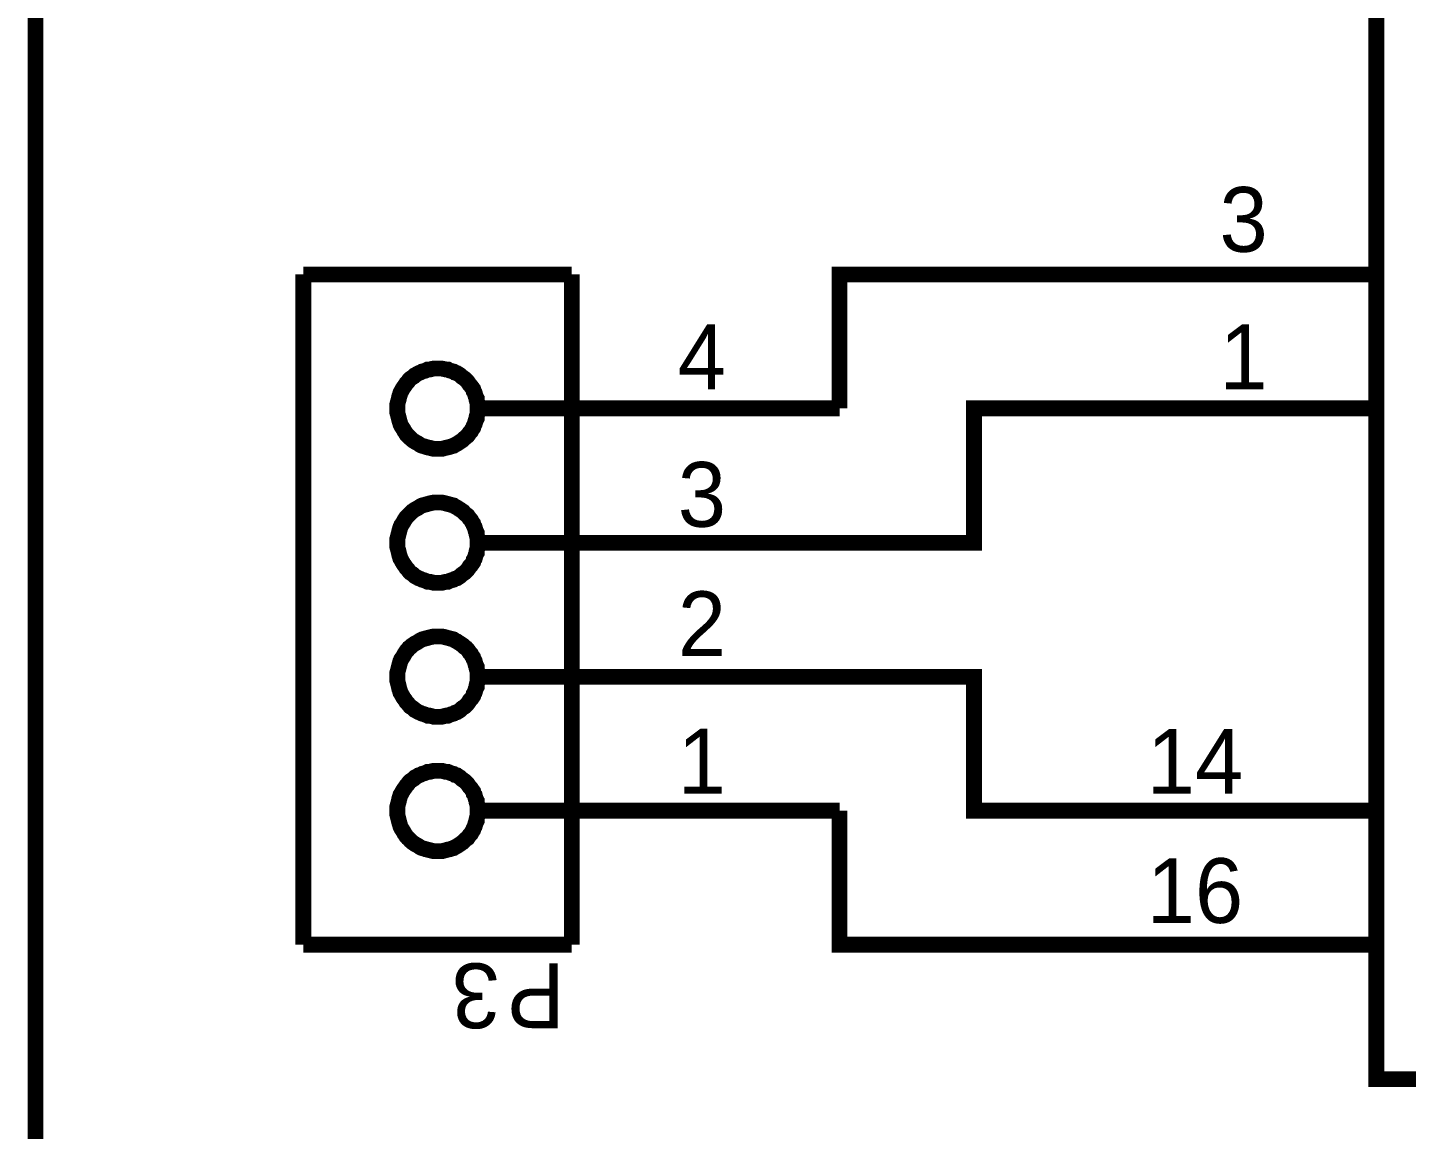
# Model space of a CAD drawing. Header units: millimetres. Extents: x 0 to 11.5, y 0 to 7.6.
# Drawn here: x 4.195 to 5.223, y 4.062 to 4.884 of the extents above; entities that cross this region are included whole.
import ezdxf

# ---------------------------------------------------------------- set-up
doc = ezdxf.new("R2010")
doc.units = ezdxf.units.MM
doc.header["$MEASUREMENT"] = 0
doc.layers.add('Sheet', color=255, linetype='Continuous')

msp = doc.modelspace()

# ---------------------------------------------------------------- linework, layer by layer
at = {"layer": 'Sheet'}
for points, const_width in [([(5.2005, 5.7), (6.2, 5.7), (6.2, 4.0997), (5.2005, 4.0997), (5.2005, 5.7)], 0.0118), ([(5.2005, 5.7), (5.2005, 4.0997), (6.2, 4.0997), (6.2, 5.7), (5.2005, 5.7), (5.2005, 5.7)], 0.0039)]:
    msp.add_lwpolyline(points, close=True, dxfattribs=dict(at, const_width=const_width))
for points, const_width in [([(5.7002, 2.5997), (5.7002, 2.3), (4.2006, 2.3), (4.2006, 5.4998), (4.8002, 5.4998)], 0.0118), ([(4.6005, 4.6999), (4.4003, 4.6999)], 0.0118), ([(4.4003, 4.6999), (4.4003, 4.2)], 0.0118), ([(4.6005, 4.2), (4.6005, 4.6999)], 0.0118), ([(5.0003, 4.6999), (4.8002, 4.6999), (4.8002, 4.6)], 0.0118), ([(5.2005, 4.6999), (5.0003, 4.6999)], 0.0118), ([(4.4704, 4.6), (4.4704, 4.6015), (4.4704, 4.603), (4.4708, 4.6045), (4.4712, 4.606), (4.4716, 4.6075), (4.4719, 4.609), (4.4723, 4.6101), (4.4727, 4.6116), (4.4734, 4.6128), (4.4742, 4.6143), (4.4749, 4.6154), (4.4757, 4.6165), (4.4765, 4.6177), (4.4772, 4.6188), (4.4783, 4.6199), (4.4791, 4.6211), (4.4802, 4.6222), (4.4814, 4.623), (4.4825, 4.6237), (4.4836, 4.6248), (4.4851, 4.6256), (4.4863, 4.6263), (4.4874, 4.6267), (4.4889, 4.6275), (4.4904, 4.6279), (4.4915, 4.6282), (4.493, 4.629), (4.4945, 4.629), (4.4961, 4.6294), (4.4976, 4.6297), (4.4991, 4.6297), (4.5006, 4.6297)], 0.0118), ([(4.4704, 4.6), (4.4704, 4.6015), (4.4704, 4.603), (4.4708, 4.6045), (4.4712, 4.606), (4.4716, 4.6075), (4.4719, 4.609), (4.4723, 4.6101), (4.4727, 4.6116), (4.4734, 4.6128), (4.4742, 4.6143), (4.4749, 4.6154), (4.4757, 4.6165), (4.4765, 4.6177), (4.4772, 4.6188), (4.4783, 4.6199), (4.4791, 4.6211), (4.4802, 4.6222), (4.4814, 4.623), (4.4825, 4.6237), (4.4836, 4.6248), (4.4851, 4.6256), (4.4863, 4.6263), (4.4874, 4.6267), (4.4889, 4.6275), (4.4904, 4.6279), (4.4915, 4.6282), (4.493, 4.629), (4.4945, 4.629), (4.4961, 4.6294), (4.4976, 4.6297), (4.4991, 4.6297), (4.5006, 4.6297)], 0.0039), ([(4.5006, 4.6297), (4.5006, 4.6297)], 0.0118), ([(4.5006, 4.6297), (4.5021, 4.6297), (4.5036, 4.6297), (4.5051, 4.6294), (4.5066, 4.629), (4.5081, 4.629), (4.5096, 4.6282), (4.5107, 4.6279), (4.5123, 4.6275), (4.5134, 4.6267), (4.5149, 4.6263), (4.516, 4.6256), (4.5172, 4.6248), (4.5183, 4.6237), (4.5194, 4.623), (4.5205, 4.6222), (4.5217, 4.6211), (4.5228, 4.6199), (4.5236, 4.6188), (4.5243, 4.6177), (4.5254, 4.6165), (4.5262, 4.6154), (4.527, 4.6143), (4.5273, 4.6128), (4.5281, 4.6116), (4.5285, 4.6101), (4.5288, 4.609), (4.5296, 4.6075), (4.5296, 4.606), (4.53, 4.6045), (4.5303, 4.603), (4.5303, 4.6015), (4.5303, 4.6)], 0.0118), ([(4.5006, 4.6297), (4.5006, 4.6297)], 0.0039), ([(4.5006, 4.6297), (4.5021, 4.6297), (4.5036, 4.6297), (4.5051, 4.6294), (4.5066, 4.629), (4.5081, 4.629), (4.5096, 4.6282), (4.5107, 4.6279), (4.5123, 4.6275), (4.5134, 4.6267), (4.5149, 4.6263), (4.516, 4.6256), (4.5172, 4.6248), (4.5183, 4.6237), (4.5194, 4.623), (4.5205, 4.6222), (4.5217, 4.6211), (4.5228, 4.6199), (4.5236, 4.6188), (4.5243, 4.6177), (4.5254, 4.6165), (4.5262, 4.6154), (4.527, 4.6143), (4.5273, 4.6128), (4.5281, 4.6116), (4.5285, 4.6101), (4.5288, 4.609), (4.5296, 4.6075), (4.5296, 4.606), (4.53, 4.6045), (4.5303, 4.603), (4.5303, 4.6015), (4.5303, 4.6)], 0.0039), ([(4.5006, 4.5698), (4.4991, 4.5698), (4.4976, 4.5698), (4.4961, 4.5702), (4.4945, 4.5706), (4.493, 4.5709), (4.4915, 4.5713), (4.4904, 4.5717), (4.4889, 4.5721), (4.4874, 4.5728), (4.4863, 4.5736), (4.4851, 4.5743), (4.4836, 4.5751), (4.4825, 4.5758), (4.4814, 4.5766), (4.4802, 4.5777), (4.4791, 4.5788), (4.4783, 4.5796), (4.4772, 4.5807), (4.4765, 4.5819), (4.4757, 4.583), (4.4749, 4.5845), (4.4742, 4.5856), (4.4734, 4.5868), (4.4727, 4.5883), (4.4723, 4.5898), (4.4719, 4.5909), (4.4716, 4.5924), (4.4712, 4.5939), (4.4708, 4.5954), (4.4704, 4.5969), (4.4704, 4.5985), (4.4704, 4.6)], 0.0118), ([(4.4704, 4.6), (4.4704, 4.6)], 0.0118), ([(4.5006, 4.5698), (4.4991, 4.5698), (4.4976, 4.5698), (4.4961, 4.5702), (4.4945, 4.5706), (4.493, 4.5709), (4.4915, 4.5713), (4.4904, 4.5717), (4.4889, 4.5721), (4.4874, 4.5728), (4.4863, 4.5736), (4.4851, 4.5743), (4.4836, 4.5751), (4.4825, 4.5758), (4.4814, 4.5766), (4.4802, 4.5777), (4.4791, 4.5788), (4.4783, 4.5796), (4.4772, 4.5807), (4.4765, 4.5819), (4.4757, 4.583), (4.4749, 4.5845), (4.4742, 4.5856), (4.4734, 4.5868), (4.4727, 4.5883), (4.4723, 4.5898), (4.4719, 4.5909), (4.4716, 4.5924), (4.4712, 4.5939), (4.4708, 4.5954), (4.4704, 4.5969), (4.4704, 4.5985), (4.4704, 4.6)], 0.0039), ([(4.4704, 4.6), (4.4704, 4.6)], 0.0039), ([(4.5303, 4.6), (4.5303, 4.5985), (4.5303, 4.5969), (4.53, 4.5954), (4.5296, 4.5939), (4.5296, 4.5924), (4.5288, 4.5909), (4.5285, 4.5898), (4.5281, 4.5883), (4.5273, 4.5868), (4.527, 4.5856), (4.5262, 4.5845), (4.5254, 4.583), (4.5243, 4.5819), (4.5236, 4.5807), (4.5228, 4.5796), (4.5217, 4.5788), (4.5205, 4.5777), (4.5194, 4.5766), (4.5183, 4.5758), (4.5172, 4.5751), (4.516, 4.5743), (4.5149, 4.5736), (4.5134, 4.5728), (4.5123, 4.5721), (4.5107, 4.5717), (4.5096, 4.5713), (4.5081, 4.5709), (4.5066, 4.5706), (4.5051, 4.5702), (4.5036, 4.5698), (4.5021, 4.5698), (4.5006, 4.5698)], 0.0118), ([(4.5303, 4.6), (4.5303, 4.5985), (4.5303, 4.5969), (4.53, 4.5954), (4.5296, 4.5939), (4.5296, 4.5924), (4.5288, 4.5909), (4.5285, 4.5898), (4.5281, 4.5883), (4.5273, 4.5868), (4.527, 4.5856), (4.5262, 4.5845), (4.5254, 4.583), (4.5243, 4.5819), (4.5236, 4.5807), (4.5228, 4.5796), (4.5217, 4.5788), (4.5205, 4.5777), (4.5194, 4.5766), (4.5183, 4.5758), (4.5172, 4.5751), (4.516, 4.5743), (4.5149, 4.5736), (4.5134, 4.5728), (4.5123, 4.5721), (4.5107, 4.5717), (4.5096, 4.5713), (4.5081, 4.5709), (4.5066, 4.5706), (4.5051, 4.5702), (4.5036, 4.5698), (4.5021, 4.5698), (4.5006, 4.5698)], 0.0039), ([(4.6005, 4.6), (4.5303, 4.6)], 0.0118), ([(4.5303, 4.6), (4.5303, 4.6), (4.5303, 4.6), (4.5303, 4.6), (4.5303, 4.6), (4.5303, 4.6), (4.5303, 4.6), (4.5303, 4.6), (4.5303, 4.6), (4.5303, 4.6), (4.5303, 4.6), (4.5303, 4.6), (4.5303, 4.6), (4.5303, 4.6), (4.5303, 4.6), (4.5303, 4.6), (4.5303, 4.6), (4.5303, 4.6), (4.5303, 4.6), (4.5303, 4.6), (4.5303, 4.6), (4.5303, 4.6), (4.5303, 4.6), (4.5303, 4.6), (4.5303, 4.6), (4.5303, 4.6), (4.5303, 4.6), (4.5303, 4.6), (4.5303, 4.6), (4.5303, 4.6), (4.5303, 4.6), (4.5303, 4.6), (4.5303, 4.6)], 0.0118), ([(4.5303, 4.6), (4.5303, 4.6)], 0.0118), ([(4.5303, 4.6), (4.5303, 4.6), (4.5303, 4.6), (4.5303, 4.6), (4.5303, 4.6), (4.5303, 4.6), (4.5303, 4.6), (4.5303, 4.6), (4.5303, 4.6), (4.5303, 4.6), (4.5303, 4.6), (4.5303, 4.6), (4.5303, 4.6), (4.5303, 4.6), (4.5303, 4.6), (4.5303, 4.6), (4.5303, 4.6), (4.5303, 4.6), (4.5303, 4.6), (4.5303, 4.6), (4.5303, 4.6), (4.5303, 4.6), (4.5303, 4.6), (4.5303, 4.6), (4.5303, 4.6), (4.5303, 4.6), (4.5303, 4.6), (4.5303, 4.6), (4.5303, 4.6), (4.5303, 4.6), (4.5303, 4.6), (4.5303, 4.6), (4.5303, 4.6)], 0.0039), ([(4.5303, 4.6), (4.5303, 4.6)], 0.0039), ([(4.6005, 4.6), (4.8002, 4.6)], 0.0118), ([(5.0003, 4.6), (4.9005, 4.6), (4.9005, 4.4997), (4.8002, 4.4997)], 0.0118), ([(5.2005, 4.6), (5.0003, 4.6)], 0.0118), ([(4.4704, 4.4997), (4.4704, 4.5012), (4.4704, 4.5027), (4.4708, 4.5042), (4.4712, 4.5057), (4.4716, 4.5072), (4.4719, 4.5087), (4.4723, 4.5099), (4.4727, 4.5114), (4.4734, 4.5129), (4.4742, 4.514), (4.4749, 4.5151), (4.4757, 4.5166), (4.4765, 4.5178), (4.4772, 4.5189), (4.4783, 4.52), (4.4791, 4.5208), (4.4802, 4.5219), (4.4814, 4.5231), (4.4825, 4.5238), (4.4836, 4.5246), (4.4851, 4.5253), (4.4863, 4.5261), (4.4874, 4.5268), (4.4889, 4.5276), (4.4904, 4.528), (4.4915, 4.5283), (4.493, 4.5287), (4.4945, 4.5291), (4.4961, 4.5295), (4.4976, 4.5298), (4.4991, 4.5298), (4.5006, 4.5298)], 0.0118), ([(4.5006, 4.5298), (4.5006, 4.5298)], 0.0118), ([(4.5006, 4.5298), (4.5021, 4.5298), (4.5036, 4.5298), (4.5051, 4.5295), (4.5066, 4.5291), (4.5081, 4.5287), (4.5096, 4.5283), (4.5107, 4.528), (4.5123, 4.5276), (4.5134, 4.5268), (4.5149, 4.5261), (4.516, 4.5253), (4.5172, 4.5246), (4.5183, 4.5238), (4.5194, 4.5231), (4.5205, 4.5219), (4.5217, 4.5208), (4.5228, 4.52), (4.5236, 4.5189), (4.5243, 4.5178), (4.5254, 4.5166), (4.5262, 4.5151), (4.527, 4.514), (4.5273, 4.5129), (4.5281, 4.5114), (4.5285, 4.5099), (4.5288, 4.5087), (4.5296, 4.5072), (4.5296, 4.5057), (4.53, 4.5042), (4.5303, 4.5027), (4.5303, 4.5012), (4.5303, 4.4997)], 0.0118), ([(4.4704, 4.4997), (4.4704, 4.5012), (4.4704, 4.5027), (4.4708, 4.5042), (4.4712, 4.5057), (4.4716, 4.5072), (4.4719, 4.5087), (4.4723, 4.5099), (4.4727, 4.5114), (4.4734, 4.5129), (4.4742, 4.514), (4.4749, 4.5151), (4.4757, 4.5166), (4.4765, 4.5178), (4.4772, 4.5189), (4.4783, 4.52), (4.4791, 4.5208), (4.4802, 4.5219), (4.4814, 4.5231), (4.4825, 4.5238), (4.4836, 4.5246), (4.4851, 4.5253), (4.4863, 4.5261), (4.4874, 4.5268), (4.4889, 4.5276), (4.4904, 4.528), (4.4915, 4.5283), (4.493, 4.5287), (4.4945, 4.5291), (4.4961, 4.5295), (4.4976, 4.5298), (4.4991, 4.5298), (4.5006, 4.5298)], 0.0039), ([(4.5006, 4.5298), (4.5006, 4.5298)], 0.0039), ([(4.5006, 4.5298), (4.5021, 4.5298), (4.5036, 4.5298), (4.5051, 4.5295), (4.5066, 4.5291), (4.5081, 4.5287), (4.5096, 4.5283), (4.5107, 4.528), (4.5123, 4.5276), (4.5134, 4.5268), (4.5149, 4.5261), (4.516, 4.5253), (4.5172, 4.5246), (4.5183, 4.5238), (4.5194, 4.5231), (4.5205, 4.5219), (4.5217, 4.5208), (4.5228, 4.52), (4.5236, 4.5189), (4.5243, 4.5178), (4.5254, 4.5166), (4.5262, 4.5151), (4.527, 4.514), (4.5273, 4.5129), (4.5281, 4.5114), (4.5285, 4.5099), (4.5288, 4.5087), (4.5296, 4.5072), (4.5296, 4.5057), (4.53, 4.5042), (4.5303, 4.5027), (4.5303, 4.5012), (4.5303, 4.4997)], 0.0039), ([(4.5006, 4.4699), (4.4991, 4.4699), (4.4976, 4.4699), (4.4961, 4.4703), (4.4945, 4.4707), (4.493, 4.4707), (4.4915, 4.4714), (4.4904, 4.4718), (4.4889, 4.4722), (4.4874, 4.4729), (4.4863, 4.4733), (4.4851, 4.474), (4.4836, 4.4748), (4.4825, 4.4759), (4.4814, 4.4767), (4.4802, 4.4774), (4.4791, 4.4786), (4.4783, 4.4797), (4.4772, 4.4808), (4.4765, 4.482), (4.4757, 4.4831), (4.4749, 4.4842), (4.4742, 4.4854), (4.4734, 4.4869), (4.4727, 4.488), (4.4723, 4.4895), (4.4719, 4.4906), (4.4716, 4.4921), (4.4712, 4.4937), (4.4708, 4.4952), (4.4704, 4.4967), (4.4704, 4.4982), (4.4704, 4.4997)], 0.0118), ([(4.4704, 4.4997), (4.4704, 4.4997)], 0.0118), ([(4.5303, 4.4997), (4.5303, 4.4982), (4.5303, 4.4967), (4.53, 4.4952), (4.5296, 4.4937), (4.5296, 4.4921), (4.5288, 4.4906), (4.5285, 4.4895), (4.5281, 4.488), (4.5273, 4.4869), (4.527, 4.4854), (4.5262, 4.4842), (4.5254, 4.4831), (4.5243, 4.482), (4.5236, 4.4808), (4.5228, 4.4797), (4.5217, 4.4786), (4.5205, 4.4774), (4.5194, 4.4767), (4.5183, 4.4759), (4.5172, 4.4748), (4.516, 4.474), (4.5149, 4.4733), (4.5134, 4.4729), (4.5123, 4.4722), (4.5107, 4.4718), (4.5096, 4.4714), (4.5081, 4.4707), (4.5066, 4.4707), (4.5051, 4.4703), (4.5036, 4.4699), (4.5021, 4.4699), (4.5006, 4.4699)], 0.0118), ([(4.6005, 4.4997), (4.5303, 4.4997)], 0.0118), ([(4.5303, 4.4997), (4.5303, 4.4997), (4.5303, 4.4997), (4.5303, 4.4997), (4.5303, 4.4997), (4.5303, 4.4997), (4.5303, 4.4997), (4.5303, 4.4997), (4.5303, 4.4997), (4.5303, 4.4997), (4.5303, 4.4997), (4.5303, 4.4997), (4.5303, 4.4997), (4.5303, 4.4997), (4.5303, 4.4997), (4.5303, 4.4997), (4.5303, 4.4997), (4.5303, 4.4997), (4.5303, 4.4997), (4.5303, 4.4997), (4.5303, 4.4997), (4.5303, 4.4997), (4.5303, 4.4997), (4.5303, 4.4997), (4.5303, 4.4997), (4.5303, 4.4997), (4.5303, 4.4997), (4.5303, 4.4997), (4.5303, 4.4997), (4.5303, 4.4997), (4.5303, 4.4997), (4.5303, 4.4997), (4.5303, 4.4997)], 0.0118), ([(4.5303, 4.4997), (4.5303, 4.4997)], 0.0118), ([(4.6005, 4.4997), (4.8002, 4.4997)], 0.0118), ([(4.5006, 4.4699), (4.4991, 4.4699), (4.4976, 4.4699), (4.4961, 4.4703), (4.4945, 4.4707), (4.493, 4.4707), (4.4915, 4.4714), (4.4904, 4.4718), (4.4889, 4.4722), (4.4874, 4.4729), (4.4863, 4.4733), (4.4851, 4.474), (4.4836, 4.4748), (4.4825, 4.4759), (4.4814, 4.4767), (4.4802, 4.4774), (4.4791, 4.4786), (4.4783, 4.4797), (4.4772, 4.4808), (4.4765, 4.482), (4.4757, 4.4831), (4.4749, 4.4842), (4.4742, 4.4854), (4.4734, 4.4869), (4.4727, 4.488), (4.4723, 4.4895), (4.4719, 4.4906), (4.4716, 4.4921), (4.4712, 4.4937), (4.4708, 4.4952), (4.4704, 4.4967), (4.4704, 4.4982), (4.4704, 4.4997)], 0.0039), ([(4.4704, 4.4997), (4.4704, 4.4997)], 0.0039), ([(4.5303, 4.4997), (4.5303, 4.4982), (4.5303, 4.4967), (4.53, 4.4952), (4.5296, 4.4937), (4.5296, 4.4921), (4.5288, 4.4906), (4.5285, 4.4895), (4.5281, 4.488), (4.5273, 4.4869), (4.527, 4.4854), (4.5262, 4.4842), (4.5254, 4.4831), (4.5243, 4.482), (4.5236, 4.4808), (4.5228, 4.4797), (4.5217, 4.4786), (4.5205, 4.4774), (4.5194, 4.4767), (4.5183, 4.4759), (4.5172, 4.4748), (4.516, 4.474), (4.5149, 4.4733), (4.5134, 4.4729), (4.5123, 4.4722), (4.5107, 4.4718), (4.5096, 4.4714), (4.5081, 4.4707), (4.5066, 4.4707), (4.5051, 4.4703), (4.5036, 4.4699), (4.5021, 4.4699), (4.5006, 4.4699)], 0.0039), ([(4.5303, 4.4997), (4.5303, 4.4997), (4.5303, 4.4997), (4.5303, 4.4997), (4.5303, 4.4997), (4.5303, 4.4997), (4.5303, 4.4997), (4.5303, 4.4997), (4.5303, 4.4997), (4.5303, 4.4997), (4.5303, 4.4997), (4.5303, 4.4997), (4.5303, 4.4997), (4.5303, 4.4997), (4.5303, 4.4997), (4.5303, 4.4997), (4.5303, 4.4997), (4.5303, 4.4997), (4.5303, 4.4997), (4.5303, 4.4997), (4.5303, 4.4997), (4.5303, 4.4997), (4.5303, 4.4997), (4.5303, 4.4997), (4.5303, 4.4997), (4.5303, 4.4997), (4.5303, 4.4997), (4.5303, 4.4997), (4.5303, 4.4997), (4.5303, 4.4997), (4.5303, 4.4997), (4.5303, 4.4997), (4.5303, 4.4997)], 0.0039), ([(4.5303, 4.4997), (4.5303, 4.4997)], 0.0039), ([(4.4704, 4.3998), (4.4704, 4.4013), (4.4704, 4.4028), (4.4708, 4.4043), (4.4712, 4.4058), (4.4716, 4.4073), (4.4719, 4.4088), (4.4723, 4.41), (4.4727, 4.4115), (4.4734, 4.413), (4.4742, 4.4141), (4.4749, 4.4152), (4.4757, 4.4167), (4.4765, 4.4179), (4.4772, 4.419), (4.4783, 4.4201), (4.4791, 4.4213), (4.4802, 4.422), (4.4814, 4.4232), (4.4825, 4.4239), (4.4836, 4.4247), (4.4851, 4.4254), (4.4863, 4.4262), (4.4874, 4.4269), (4.4889, 4.4277), (4.4904, 4.4281), (4.4915, 4.4284), (4.493, 4.4288), (4.4945, 4.4292), (4.4961, 4.4296), (4.4976, 4.4299), (4.4991, 4.4299), (4.5006, 4.4299)], 0.0118), ([(4.5006, 4.4299), (4.5006, 4.4299)], 0.0118), ([(4.5006, 4.4299), (4.5021, 4.4299), (4.5036, 4.4299), (4.5051, 4.4296), (4.5066, 4.4292), (4.5081, 4.4288), (4.5096, 4.4284), (4.5107, 4.4281), (4.5123, 4.4277), (4.5134, 4.4269), (4.5149, 4.4262), (4.516, 4.4254), (4.5172, 4.4247), (4.5183, 4.4239), (4.5194, 4.4232), (4.5205, 4.422), (4.5217, 4.4213), (4.5228, 4.4201), (4.5236, 4.419), (4.5243, 4.4179), (4.5254, 4.4167), (4.5262, 4.4152), (4.527, 4.4141), (4.5273, 4.413), (4.5281, 4.4115), (4.5285, 4.41), (4.5288, 4.4088), (4.5296, 4.4073), (4.5296, 4.4058), (4.53, 4.4043), (4.5303, 4.4028), (4.5303, 4.4013), (4.5303, 4.3998)], 0.0118), ([(4.4704, 4.3998), (4.4704, 4.4013), (4.4704, 4.4028), (4.4708, 4.4043), (4.4712, 4.4058), (4.4716, 4.4073), (4.4719, 4.4088), (4.4723, 4.41), (4.4727, 4.4115), (4.4734, 4.413), (4.4742, 4.4141), (4.4749, 4.4152), (4.4757, 4.4167), (4.4765, 4.4179), (4.4772, 4.419), (4.4783, 4.4201), (4.4791, 4.4213), (4.4802, 4.422), (4.4814, 4.4232), (4.4825, 4.4239), (4.4836, 4.4247), (4.4851, 4.4254), (4.4863, 4.4262), (4.4874, 4.4269), (4.4889, 4.4277), (4.4904, 4.4281), (4.4915, 4.4284), (4.493, 4.4288), (4.4945, 4.4292), (4.4961, 4.4296), (4.4976, 4.4299), (4.4991, 4.4299), (4.5006, 4.4299)], 0.0039), ([(4.5006, 4.4299), (4.5006, 4.4299)], 0.0039), ([(4.5006, 4.4299), (4.5021, 4.4299), (4.5036, 4.4299), (4.5051, 4.4296), (4.5066, 4.4292), (4.5081, 4.4288), (4.5096, 4.4284), (4.5107, 4.4281), (4.5123, 4.4277), (4.5134, 4.4269), (4.5149, 4.4262), (4.516, 4.4254), (4.5172, 4.4247), (4.5183, 4.4239), (4.5194, 4.4232), (4.5205, 4.422), (4.5217, 4.4213), (4.5228, 4.4201), (4.5236, 4.419), (4.5243, 4.4179), (4.5254, 4.4167), (4.5262, 4.4152), (4.527, 4.4141), (4.5273, 4.413), (4.5281, 4.4115), (4.5285, 4.41), (4.5288, 4.4088), (4.5296, 4.4073), (4.5296, 4.4058), (4.53, 4.4043), (4.5303, 4.4028), (4.5303, 4.4013), (4.5303, 4.3998)], 0.0039), ([(4.5006, 4.37), (4.4991, 4.37), (4.4976, 4.37), (4.4961, 4.3704), (4.4945, 4.3708), (4.493, 4.3708), (4.4915, 4.3715), (4.4904, 4.3719), (4.4889, 4.3723), (4.4874, 4.373), (4.4863, 4.3734), (4.4851, 4.3741), (4.4836, 4.3749), (4.4825, 4.376), (4.4814, 4.3768), (4.4802, 4.3775), (4.4791, 4.3787), (4.4783, 4.3798), (4.4772, 4.3809), (4.4765, 4.3821), (4.4757, 4.3832), (4.4749, 4.3843), (4.4742, 4.3855), (4.4734, 4.387), (4.4727, 4.3881), (4.4723, 4.3896), (4.4719, 4.3907), (4.4716, 4.3922), (4.4712, 4.3937), (4.4708, 4.3953), (4.4704, 4.3968), (4.4704, 4.3983), (4.4704, 4.3998)], 0.0118), ([(4.4704, 4.3998), (4.4704, 4.3998)], 0.0118), ([(4.5006, 4.37), (4.4991, 4.37), (4.4976, 4.37), (4.4961, 4.3704), (4.4945, 4.3708), (4.493, 4.3708), (4.4915, 4.3715), (4.4904, 4.3719), (4.4889, 4.3723), (4.4874, 4.373), (4.4863, 4.3734), (4.4851, 4.3741), (4.4836, 4.3749), (4.4825, 4.376), (4.4814, 4.3768), (4.4802, 4.3775), (4.4791, 4.3787), (4.4783, 4.3798), (4.4772, 4.3809), (4.4765, 4.3821), (4.4757, 4.3832), (4.4749, 4.3843), (4.4742, 4.3855), (4.4734, 4.387), (4.4727, 4.3881), (4.4723, 4.3896), (4.4719, 4.3907), (4.4716, 4.3922), (4.4712, 4.3937), (4.4708, 4.3953), (4.4704, 4.3968), (4.4704, 4.3983), (4.4704, 4.3998)], 0.0039), ([(4.4704, 4.3998), (4.4704, 4.3998)], 0.0039), ([(4.5303, 4.3998), (4.5303, 4.3983), (4.5303, 4.3968), (4.53, 4.3953), (4.5296, 4.3937), (4.5296, 4.3922), (4.5288, 4.3907), (4.5285, 4.3896), (4.5281, 4.3881), (4.5273, 4.387), (4.527, 4.3855), (4.5262, 4.3843), (4.5254, 4.3832), (4.5243, 4.3821), (4.5236, 4.3809), (4.5228, 4.3798), (4.5217, 4.3787), (4.5205, 4.3775), (4.5194, 4.3768), (4.5183, 4.376), (4.5172, 4.3749), (4.516, 4.3741), (4.5149, 4.3734), (4.5134, 4.373), (4.5123, 4.3723), (4.5107, 4.3719), (4.5096, 4.3715), (4.5081, 4.3708), (4.5066, 4.3708), (4.5051, 4.3704), (4.5036, 4.37), (4.5021, 4.37), (4.5006, 4.37)], 0.0118), ([(4.5303, 4.3998), (4.5303, 4.3983), (4.5303, 4.3968), (4.53, 4.3953), (4.5296, 4.3937), (4.5296, 4.3922), (4.5288, 4.3907), (4.5285, 4.3896), (4.5281, 4.3881), (4.5273, 4.387), (4.527, 4.3855), (4.5262, 4.3843), (4.5254, 4.3832), (4.5243, 4.3821), (4.5236, 4.3809), (4.5228, 4.3798), (4.5217, 4.3787), (4.5205, 4.3775), (4.5194, 4.3768), (4.5183, 4.376), (4.5172, 4.3749), (4.516, 4.3741), (4.5149, 4.3734), (4.5134, 4.373), (4.5123, 4.3723), (4.5107, 4.3719), (4.5096, 4.3715), (4.5081, 4.3708), (4.5066, 4.3708), (4.5051, 4.3704), (4.5036, 4.37), (4.5021, 4.37), (4.5006, 4.37)], 0.0039), ([(4.6005, 4.3998), (4.5303, 4.3998)], 0.0118), ([(4.5303, 4.3998), (4.5303, 4.3998), (4.5303, 4.3998), (4.5303, 4.3998), (4.5303, 4.3998), (4.5303, 4.3998), (4.5303, 4.3998), (4.5303, 4.3998), (4.5303, 4.3998), (4.5303, 4.3998), (4.5303, 4.3998), (4.5303, 4.3998), (4.5303, 4.3998), (4.5303, 4.3998), (4.5303, 4.3998), (4.5303, 4.3998), (4.5303, 4.3998), (4.5303, 4.3998), (4.5303, 4.3998), (4.5303, 4.3998), (4.5303, 4.3998), (4.5303, 4.3998), (4.5303, 4.3998), (4.5303, 4.3998), (4.5303, 4.3998), (4.5303, 4.3998), (4.5303, 4.3998), (4.5303, 4.3998), (4.5303, 4.3998), (4.5303, 4.3998), (4.5303, 4.3998), (4.5303, 4.3998), (4.5303, 4.3998)], 0.0118), ([(4.5303, 4.3998), (4.5303, 4.3998)], 0.0118), ([(4.5303, 4.3998), (4.5303, 4.3998), (4.5303, 4.3998), (4.5303, 4.3998), (4.5303, 4.3998), (4.5303, 4.3998), (4.5303, 4.3998), (4.5303, 4.3998), (4.5303, 4.3998), (4.5303, 4.3998), (4.5303, 4.3998), (4.5303, 4.3998), (4.5303, 4.3998), (4.5303, 4.3998), (4.5303, 4.3998), (4.5303, 4.3998), (4.5303, 4.3998), (4.5303, 4.3998), (4.5303, 4.3998), (4.5303, 4.3998), (4.5303, 4.3998), (4.5303, 4.3998), (4.5303, 4.3998), (4.5303, 4.3998), (4.5303, 4.3998), (4.5303, 4.3998), (4.5303, 4.3998), (4.5303, 4.3998), (4.5303, 4.3998), (4.5303, 4.3998), (4.5303, 4.3998), (4.5303, 4.3998), (4.5303, 4.3998)], 0.0039), ([(4.5303, 4.3998), (4.5303, 4.3998)], 0.0039), ([(4.6005, 4.3998), (4.8002, 4.3998)], 0.0118), ([(5.0003, 4.2999), (4.9005, 4.2999), (4.9005, 4.3998), (4.8002, 4.3998)], 0.0118), ([(4.4704, 4.2999), (4.4704, 4.3014), (4.4704, 4.3029), (4.4708, 4.3044), (4.4712, 4.3059), (4.4716, 4.3074), (4.4719, 4.3089), (4.4723, 4.3101), (4.4727, 4.3116), (4.4734, 4.3127), (4.4742, 4.3142), (4.4749, 4.3153), (4.4757, 4.3165), (4.4765, 4.3176), (4.4772, 4.3187), (4.4783, 4.3199), (4.4791, 4.321), (4.4802, 4.3221), (4.4814, 4.3229), (4.4825, 4.3236), (4.4836, 4.3248), (4.4851, 4.3255), (4.4863, 4.3263), (4.4874, 4.3266), (4.4889, 4.3274), (4.4904, 4.3278), (4.4915, 4.3282), (4.493, 4.3289), (4.4945, 4.3289), (4.4961, 4.3293), (4.4976, 4.3297), (4.4991, 4.3297), (4.5006, 4.3297)], 0.0118), ([(4.4704, 4.2999), (4.4704, 4.3014), (4.4704, 4.3029), (4.4708, 4.3044), (4.4712, 4.3059), (4.4716, 4.3074), (4.4719, 4.3089), (4.4723, 4.3101), (4.4727, 4.3116), (4.4734, 4.3127), (4.4742, 4.3142), (4.4749, 4.3153), (4.4757, 4.3165), (4.4765, 4.3176), (4.4772, 4.3187), (4.4783, 4.3199), (4.4791, 4.321), (4.4802, 4.3221), (4.4814, 4.3229), (4.4825, 4.3236), (4.4836, 4.3248), (4.4851, 4.3255), (4.4863, 4.3263), (4.4874, 4.3266), (4.4889, 4.3274), (4.4904, 4.3278), (4.4915, 4.3282), (4.493, 4.3289), (4.4945, 4.3289), (4.4961, 4.3293), (4.4976, 4.3297), (4.4991, 4.3297), (4.5006, 4.3297)], 0.0039), ([(4.5006, 4.3297), (4.5006, 4.3297)], 0.0118), ([(4.5006, 4.3297), (4.5021, 4.3297), (4.5036, 4.3297), (4.5051, 4.3293), (4.5066, 4.3289), (4.5081, 4.3289), (4.5096, 4.3282), (4.5107, 4.3278), (4.5123, 4.3274), (4.5134, 4.3266), (4.5149, 4.3263), (4.516, 4.3255), (4.5172, 4.3248), (4.5183, 4.3236), (4.5194, 4.3229), (4.5205, 4.3221), (4.5217, 4.321), (4.5228, 4.3199), (4.5236, 4.3187), (4.5243, 4.3176), (4.5254, 4.3165), (4.5262, 4.3153), (4.527, 4.3142), (4.5273, 4.3127), (4.5281, 4.3116), (4.5285, 4.3101), (4.5288, 4.3089), (4.5296, 4.3074), (4.5296, 4.3059), (4.53, 4.3044), (4.5303, 4.3029), (4.5303, 4.3014), (4.5303, 4.2999)], 0.0118), ([(4.5006, 4.3297), (4.5006, 4.3297)], 0.0039), ([(4.5006, 4.3297), (4.5021, 4.3297), (4.5036, 4.3297), (4.5051, 4.3293), (4.5066, 4.3289), (4.5081, 4.3289), (4.5096, 4.3282), (4.5107, 4.3278), (4.5123, 4.3274), (4.5134, 4.3266), (4.5149, 4.3263), (4.516, 4.3255), (4.5172, 4.3248), (4.5183, 4.3236), (4.5194, 4.3229), (4.5205, 4.3221), (4.5217, 4.321), (4.5228, 4.3199), (4.5236, 4.3187), (4.5243, 4.3176), (4.5254, 4.3165), (4.5262, 4.3153), (4.527, 4.3142), (4.5273, 4.3127), (4.5281, 4.3116), (4.5285, 4.3101), (4.5288, 4.3089), (4.5296, 4.3074), (4.5296, 4.3059), (4.53, 4.3044), (4.5303, 4.3029), (4.5303, 4.3014), (4.5303, 4.2999)], 0.0039), ([(4.5006, 4.2697), (4.4991, 4.2697), (4.4976, 4.2697), (4.4961, 4.2701), (4.4945, 4.2705), (4.493, 4.2709), (4.4915, 4.2712), (4.4904, 4.2716), (4.4889, 4.272), (4.4874, 4.2727), (4.4863, 4.2735), (4.4851, 4.2742), (4.4836, 4.275), (4.4825, 4.2758), (4.4814, 4.2765), (4.4802, 4.2776), (4.4791, 4.2788), (4.4783, 4.2795), (4.4772, 4.2807), (4.4765, 4.2818), (4.4757, 4.2829), (4.4749, 4.2844), (4.4742, 4.2856), (4.4734, 4.2867), (4.4727, 4.2882), (4.4723, 4.2897), (4.4719, 4.2908), (4.4716, 4.2923), (4.4712, 4.2938), (4.4708, 4.2954), (4.4704, 4.2969), (4.4704, 4.2984), (4.4704, 4.2999)], 0.0118), ([(4.4704, 4.2999), (4.4704, 4.2999)], 0.0118), ([(4.5006, 4.2697), (4.4991, 4.2697), (4.4976, 4.2697), (4.4961, 4.2701), (4.4945, 4.2705), (4.493, 4.2709), (4.4915, 4.2712), (4.4904, 4.2716), (4.4889, 4.272), (4.4874, 4.2727), (4.4863, 4.2735), (4.4851, 4.2742), (4.4836, 4.275), (4.4825, 4.2758), (4.4814, 4.2765), (4.4802, 4.2776), (4.4791, 4.2788), (4.4783, 4.2795), (4.4772, 4.2807), (4.4765, 4.2818), (4.4757, 4.2829), (4.4749, 4.2844), (4.4742, 4.2856), (4.4734, 4.2867), (4.4727, 4.2882), (4.4723, 4.2897), (4.4719, 4.2908), (4.4716, 4.2923), (4.4712, 4.2938), (4.4708, 4.2954), (4.4704, 4.2969), (4.4704, 4.2984), (4.4704, 4.2999)], 0.0039), ([(4.4704, 4.2999), (4.4704, 4.2999)], 0.0039), ([(4.5303, 4.2999), (4.5303, 4.2984), (4.5303, 4.2969), (4.53, 4.2954), (4.5296, 4.2938), (4.5296, 4.2923), (4.5288, 4.2908), (4.5285, 4.2897), (4.5281, 4.2882), (4.5273, 4.2867), (4.527, 4.2856), (4.5262, 4.2844), (4.5254, 4.2829), (4.5243, 4.2818), (4.5236, 4.2807), (4.5228, 4.2795), (4.5217, 4.2788), (4.5205, 4.2776), (4.5194, 4.2765), (4.5183, 4.2758), (4.5172, 4.275), (4.516, 4.2742), (4.5149, 4.2735), (4.5134, 4.2727), (4.5123, 4.272), (4.5107, 4.2716), (4.5096, 4.2712), (4.5081, 4.2709), (4.5066, 4.2705), (4.5051, 4.2701), (4.5036, 4.2697), (4.5021, 4.2697), (4.5006, 4.2697)], 0.0118), ([(4.5303, 4.2999), (4.5303, 4.2984), (4.5303, 4.2969), (4.53, 4.2954), (4.5296, 4.2938), (4.5296, 4.2923), (4.5288, 4.2908), (4.5285, 4.2897), (4.5281, 4.2882), (4.5273, 4.2867), (4.527, 4.2856), (4.5262, 4.2844), (4.5254, 4.2829), (4.5243, 4.2818), (4.5236, 4.2807), (4.5228, 4.2795), (4.5217, 4.2788), (4.5205, 4.2776), (4.5194, 4.2765), (4.5183, 4.2758), (4.5172, 4.275), (4.516, 4.2742), (4.5149, 4.2735), (4.5134, 4.2727), (4.5123, 4.272), (4.5107, 4.2716), (4.5096, 4.2712), (4.5081, 4.2709), (4.5066, 4.2705), (4.5051, 4.2701), (4.5036, 4.2697), (4.5021, 4.2697), (4.5006, 4.2697)], 0.0039), ([(4.6005, 4.2999), (4.5303, 4.2999)], 0.0118), ([(4.5303, 4.2999), (4.5303, 4.2999), (4.5303, 4.2999), (4.5303, 4.2999), (4.5303, 4.2999), (4.5303, 4.2999), (4.5303, 4.2999), (4.5303, 4.2999), (4.5303, 4.2999), (4.5303, 4.2999), (4.5303, 4.2999), (4.5303, 4.2999), (4.5303, 4.2999), (4.5303, 4.2999), (4.5303, 4.2999), (4.5303, 4.2999), (4.5303, 4.2999), (4.5303, 4.2999), (4.5303, 4.2999), (4.5303, 4.2999), (4.5303, 4.2999), (4.5303, 4.2999), (4.5303, 4.2999), (4.5303, 4.2999), (4.5303, 4.2999), (4.5303, 4.2999), (4.5303, 4.2999), (4.5303, 4.2999), (4.5303, 4.2999), (4.5303, 4.2999), (4.5303, 4.2999), (4.5303, 4.2999), (4.5303, 4.2999)], 0.0118), ([(4.5303, 4.2999), (4.5303, 4.2999)], 0.0118), ([(4.5303, 4.2999), (4.5303, 4.2999), (4.5303, 4.2999), (4.5303, 4.2999), (4.5303, 4.2999), (4.5303, 4.2999), (4.5303, 4.2999), (4.5303, 4.2999), (4.5303, 4.2999), (4.5303, 4.2999), (4.5303, 4.2999), (4.5303, 4.2999), (4.5303, 4.2999), (4.5303, 4.2999), (4.5303, 4.2999), (4.5303, 4.2999), (4.5303, 4.2999), (4.5303, 4.2999), (4.5303, 4.2999), (4.5303, 4.2999), (4.5303, 4.2999), (4.5303, 4.2999), (4.5303, 4.2999), (4.5303, 4.2999), (4.5303, 4.2999), (4.5303, 4.2999), (4.5303, 4.2999), (4.5303, 4.2999), (4.5303, 4.2999), (4.5303, 4.2999), (4.5303, 4.2999), (4.5303, 4.2999), (4.5303, 4.2999)], 0.0039), ([(4.5303, 4.2999), (4.5303, 4.2999)], 0.0039), ([(4.6005, 4.2999), (4.8002, 4.2999)], 0.0118), ([(5.0003, 4.2), (4.8002, 4.2), (4.8002, 4.2999)], 0.0118), ([(5.2005, 4.2999), (5.0003, 4.2999)], 0.0118), ([(4.4003, 4.2), (4.6005, 4.2)], 0.0118), ([(5.2005, 4.2), (5.0003, 4.2)], 0.0118)]:
    msp.add_lwpolyline(points, dxfattribs=dict(at, const_width=const_width))

# ---------------------------------------------------------------- texts
for s, height, p in [('3', 0.0483, (5.0836, 4.7168)), ('4', 0.0483, (4.6796, 4.6143)), ('1', 0.0483, (5.0836, 4.6143)), ('3', 0.0483, (4.6796, 4.5117)), ('2', 0.0483, (4.6796, 4.4152)), ('1', 0.0483, (4.6796, 4.3127)), ('14', 0.04825, (5.0294, 4.3127)), ('16', 0.04825, (5.0294, 4.2162))]:
    msp.add_text(s, height=height, dxfattribs=at).set_placement(p)
for s, p in [('3', (4.5469, 4.186)), ('P', (4.5952, 4.186))]:
    msp.add_text(s, height=0.0483, rotation=180, dxfattribs=at).set_placement(p)

doc.saveas('drawing.dxf')
